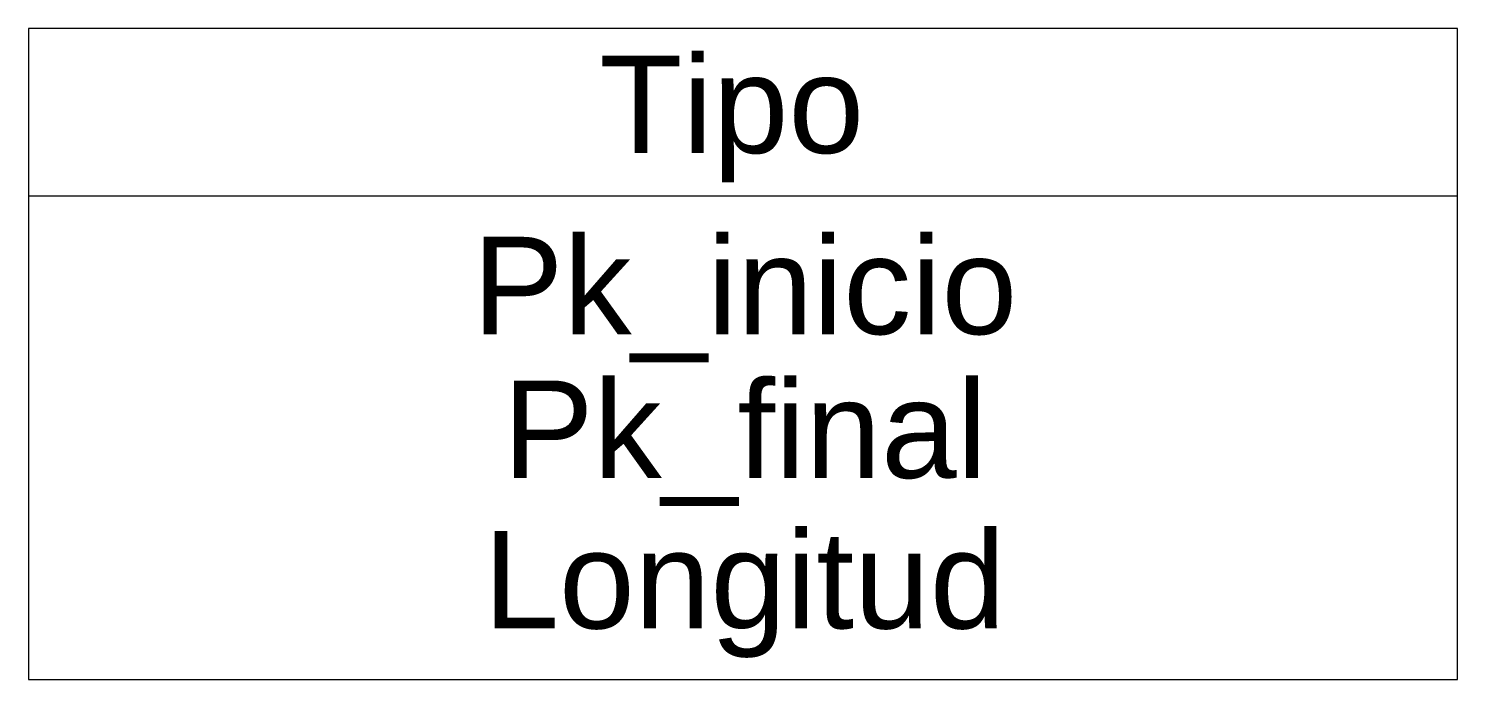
# Model space of a CAD drawing. Header units: metres. Extents: x -11 to 11, y -5 to 5.
import ezdxf
from ezdxf.enums import TextEntityAlignment as Align

# ---------------------------------------------------------------- set-up
doc = ezdxf.new("R2010")
doc.units = ezdxf.units.M
doc.layers.add('E-TEXTO', color=7, linetype='Continuous')
doc.styles.add('arial', font='arial.ttf')

msp = doc.modelspace()

# ---------------------------------------------------------------- linework, layer by layer
at = {"ltscale": 0.9}
for p, q in [((-11, 5), (-11, -5.027)), ((11, 5), (-11, 5)), ((11, -5.027), (11, 5)), ((-11, 2.421), (11, 2.421)), ((-11, -5.027), (11, -5.027))]:
    msp.add_line(p, q, dxfattribs=at)

# ---------------------------------------------------------------- texts
at = {"layer": 'E-TEXTO', "ltscale": 0.9, "style": 'arial'}
for tag, p in [('Tipo', (-0.173, 3.832)), ('Pk_inicio', (0.03, 1.042)), ('Pk_final', (0.03, -1.173)), ('Longitud', (0.022, -3.492))]:
    msp.add_attdef(tag, text='', height=1.5, dxfattribs=at).set_placement(p, align=Align.MIDDLE_CENTER)

doc.saveas('drawing.dxf')
